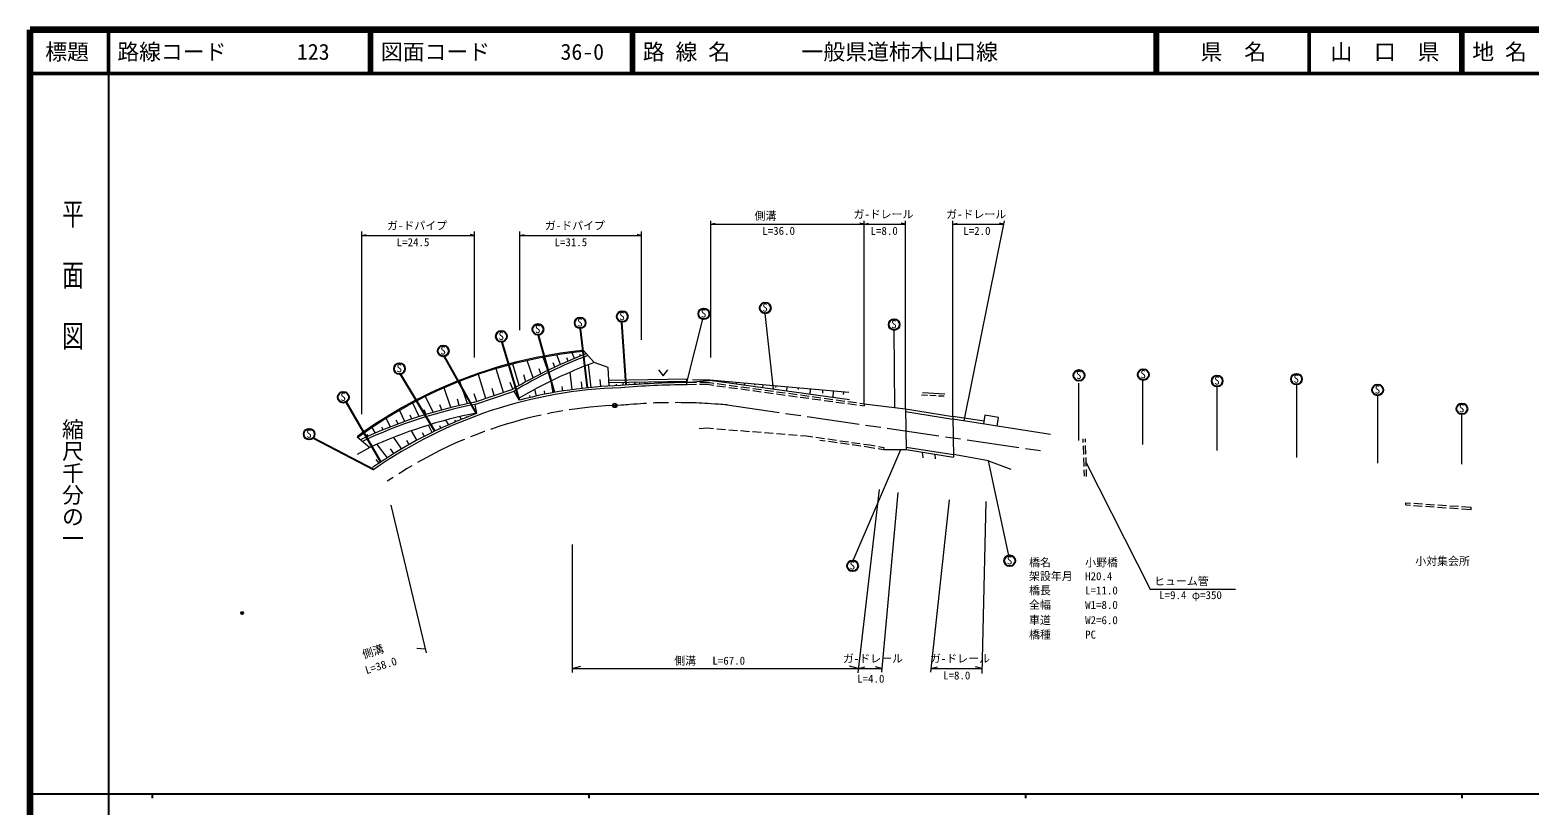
# Model space of a CAD drawing. Units: millimetres on the paper, with parts at other scales. Extents: x 40 to 680, y 20 to 380.
# Drawn here: x 40 to 383.6, y 202.4 to 380 of the extents above; entities that cross this region are included whole.
import ezdxf
from ezdxf.enums import TextEntityAlignment as Align

# ---------------------------------------------------------------- set-up
doc = ezdxf.new("R2010")
doc.units = ezdxf.units.MM
doc.header["$PDMODE"] = 32
doc.header["$PDSIZE"] = 0.5
doc.linetypes.add('CHAIN', pattern=[18.5, 12, -1.5, 3.5, -1.5])
for name, color, linetype, lineweight in [('M-BGD', 7, 'Continuous', 13), ('M-BMK', 2, 'CHAIN', 13), ('M-BMK-SRVR', 3, 'Continuous', 13), ('M-STR-HTXT', 7, 'Continuous', 13), ('M-STR-STR1', 1, 'Continuous', 13), ('M-TTL', 2, 'Continuous', 140), ('M-TTL-BAND', 7, 'Continuous', 25), ('M-TTL-LINE', 7, 'Continuous', 50)]:
    doc.layers.add(name, color=color, linetype=linetype, lineweight=lineweight)
doc.layers.add('M-OTRS', color=6, linetype='Continuous')
doc.layers.add('M-TTL-TXT', color=7, linetype='Continuous')
doc.styles.add('@ＭＳ ゴシック', font='')
doc.styles.add('ＭＳ ゴシック', font='')
doc.styles.get('@ＭＳ ゴシック').set_extended_font_data('@MS Gothic')
doc.styles.get('ＭＳ ゴシック').set_extended_font_data('MS Gothic')

msp = doc.modelspace()

# ---------------------------------------------------------------- linework, layer by layer
at = {"layer": 'M-BGD', "lineweight": 25}
for p, q in [((176.582, 298.616), (175.603, 313.045)), ((160.158, 296.95), (156.453, 310.089)), ((167.729, 298.009), (166.093, 311.546)), ((152.149, 295.205), (148.142, 308.504)), ((142.314, 292.135), (134.947, 305.205)), ((132.702, 288.056), (124.884, 301.154)), ((112.402, 294.755), (120.352, 281.005)), ((104.872, 286.538), (118.734, 279.3))]:
    msp.add_line(p, q, dxfattribs=at)
at = {"layer": 'M-BGD'}
for p, q in [((190.446, 299.227), (194.131, 313.727)), ((210.287, 297.723), (208.411, 315.058)), ((238.117, 293.479), (237.984, 311.238)), ((164.734, 304.73), (164.208, 306.029)), ((169.197, 303.793), (166.774, 306.558)), ((148.446, 296.951), (146.78, 302.391)), ((152.022, 298.51), (150.576, 303.452)), ((155.258, 300.288), (153.881, 304.251)), ((157.048, 301.213), (156.624, 302.373)), ((158.651, 302.005), (157.545, 305.005)), ((160.231, 302.756), (159.852, 303.715)), ((161.542, 303.355), (160.706, 305.546)), ((163.247, 304.104), (162.936, 304.857)), ((166.098, 305.281), (165.954, 305.66)), ((168.512, 298.087), (167.952, 303.322)), ((172.431, 302.668), (169.197, 303.793)), ((172.691, 298.402), (172.431, 302.668)), ((140.191, 294.353), (138.477, 299.514)), ((144.453, 295.589), (142.709, 301.078)), ((150.612, 297.69), (150.027, 299.231)), ((153.605, 299.398), (153.14, 301.002)), ((159.313, 299.547), (159.741, 296.875)), ((164.174, 297.582), (163.748, 301.597)), ((166.476, 297.873), (166.308, 299.368)), ((170.748, 298.277), (170.611, 299.92)), ((190.425, 299.98), (172.615, 299.652)), ((190.434, 299.48), (172.646, 299.153)), ((175.792, 299.211), (175.813, 298.555)), ((178.555, 299.261), (178.571, 298.751)), ((179.685, 298.822), (179.677, 299.04)), ((180.781, 299.302), (180.802, 298.887)), ((182.092, 298.956), (182.08, 299.125)), ((183.351, 299.35), (183.37, 299.017)), ((183.985, 302.164), (185.035, 300.764)), ((184.66, 299.072), (184.653, 299.199)), ((185.035, 300.764), (186.085, 302.164)), ((185.752, 299.394), (185.769, 299.114)), ((186.959, 299.153), (186.957, 299.263)), ((187.979, 299.435), (187.978, 299.182)), ((189.246, 299.212), (189.25, 299.314)), ((190.461, 298.728), (190.425, 299.98)), ((190.446, 299.227), (195.711, 299.722)), ((192.67, 299.227), (190.446, 299.227)), ((195.711, 299.722), (191.791, 299.867)), ((195.643, 299.227), (193.42, 299.227)), ((195.643, 299.227), (196.653, 299.088)), ((195.711, 299.722), (227.711, 295.334)), ((227.557, 296.918), (195.711, 299.722)), ((197.396, 298.987), (199.377, 298.715)), ((201.778, 299.188), (201.761, 299.014)), ((203.631, 299.025), (203.579, 298.643)), ((280.22, 285.93), (280.22, 299.054)), ((294.939, 285.019), (294.939, 299.735)), ((132.378, 292.393), (130.626, 296.035)), ((136.395, 293.476), (134.875, 298.014)), ((142.325, 294.863), (141.773, 296.66)), ((141.792, 294.681), (150.612, 297.69)), ((141.893, 294.192), (150.875, 297.265)), ((146.351, 296.236), (145.886, 297.831)), ((152.149, 295.205), (150.875, 297.265)), ((154.557, 295.799), (154.484, 296.245)), ((155.985, 296.122), (155.666, 297.673)), ((157.956, 296.535), (157.835, 297.292)), ((162.072, 297.271), (161.929, 298.283)), ((174.364, 298.481), (174.354, 298.812)), ((177.292, 298.664), (177.274, 298.913)), ((192.643, 298.729), (190.461, 298.728)), ((195.575, 298.732), (193.393, 298.73)), ((195.575, 298.732), (196.624, 298.588)), ((197.367, 298.486), (199.349, 298.214)), ((200.092, 298.112), (202.073, 297.84)), ((200.12, 298.613), (202.102, 298.341)), ((202.816, 297.738), (204.798, 297.467)), ((202.845, 298.239), (204.826, 297.968)), ((205.541, 297.365), (207.522, 297.093)), ((205.569, 297.866), (207.551, 297.594)), ((205.95, 298.821), (205.933, 298.634)), ((207.83, 298.655), (207.778, 298.067)), ((208.265, 296.991), (210.247, 296.72)), ((208.294, 297.492), (210.275, 297.22)), ((210.818, 298.392), (210.791, 298.077)), ((210.99, 296.618), (212.971, 296.346)), ((211.018, 297.118), (213, 296.847)), ((213.378, 298.166), (213.302, 297.31)), ((213.714, 296.244), (215.696, 295.972)), ((213.743, 296.745), (215.724, 296.473)), ((215.961, 297.939), (215.931, 297.601)), ((216.439, 295.87), (218.42, 295.599)), ((216.467, 296.371), (218.449, 296.099)), ((218.734, 297.695), (218.636, 296.578)), ((219.163, 295.497), (221.145, 295.225)), ((219.192, 295.998), (221.173, 295.726)), ((221.567, 297.445), (221.51, 296.802)), ((221.916, 295.624), (223.898, 295.352)), ((223.992, 297.232), (223.871, 295.86)), ((226.32, 297.027), (226.27, 296.459)), ((244.238, 296.4), (245.586, 296.331)), ((244.438, 296.943), (249.521, 296.657)), ((246.085, 296.306), (247.583, 296.229)), ((248.083, 296.204), (249.431, 296.135)), ((311.904, 283.605), (311.904, 298.321)), ((330.154, 282.063), (330.154, 298.642)), ((348.726, 280.777), (348.726, 296.2)), ((125.873, 290.293), (124.673, 292.854)), ((129.165, 291.411), (127.672, 294.518)), ((130.785, 291.92), (130.29, 292.943)), ((134.349, 292.945), (133.908, 294.114)), ((138.339, 293.942), (137.935, 295.371)), ((141.893, 294.192), (142.314, 292.135)), ((221.888, 295.123), (223.869, 294.851)), ((224.612, 294.75), (226.594, 294.478)), ((224.641, 295.25), (226.622, 294.979)), ((227.337, 294.376), (229.318, 294.104)), ((227.365, 294.877), (229.347, 294.605)), ((230.061, 294.002), (231.111, 293.858)), ((230.09, 294.503), (231.1, 294.365)), ((231.1, 294.365), (231.111, 293.858)), ((231.1, 294.365), (240.527, 293.175)), ((119.139, 287.639), (118.407, 288.937)), ((120.88, 288.374), (120.579, 289.002)), ((122.544, 289.044), (121.563, 290.987)), ((124.302, 289.718), (123.892, 290.582)), ((127.489, 290.856), (127.053, 291.744)), ((132.143, 287.784), (131.256, 289.449)), ((134.146, 288.742), (133.849, 289.322)), ((135.904, 289.541), (135.28, 290.606)), ((137.507, 290.236), (137.302, 290.559)), ((138.834, 290.788), (138.461, 291.404)), ((140.056, 291.277), (139.934, 291.465)), ((193.3, 288.69), (195.213, 288.805)), ((195.213, 288.805), (196.559, 288.696)), ((197.307, 288.635), (199.3, 288.474)), ((258.533, 290.331), (251.392, 291.459)), ((273.762, 287.318), (251.403, 290.85)), ((258.755, 291.703), (258.437, 289.739)), ((261.836, 291.229), (258.755, 291.703)), ((261.545, 289.248), (261.836, 291.229)), ((368.004, 280.52), (368.004, 291.895)), ((114.908, 286.777), (117.839, 284.323)), ((117.445, 286.891), (117.23, 287.309)), ((123.289, 286.65), (125.065, 283.96)), ((126.891, 285.014), (126.296, 285.901)), ((127.279, 288.138), (128.597, 285.956)), ((130.361, 286.886), (129.923, 287.672)), ((200.048, 288.414), (202.041, 288.253)), ((202.789, 288.192), (204.783, 288.031)), ((205.53, 287.971), (207.524, 287.809)), ((208.271, 287.749), (210.265, 287.588)), ((211.012, 287.527), (213.006, 287.366)), ((213.753, 287.306), (215.747, 287.145)), ((216.494, 287.084), (217.84, 286.975)), ((217.84, 286.975), (219.296, 286.77)), ((220.039, 286.665), (222.019, 286.385)), ((220.934, 286.033), (222.165, 285.859)), ((222.762, 286.28), (224.742, 286)), ((222.908, 285.754), (224.888, 285.474)), ((225.485, 285.895), (227.465, 285.615)), ((225.631, 285.369), (227.611, 285.089)), ((228.208, 285.51), (230.188, 285.23)), ((281.175, 286.347), (281.205, 285.475)), ((281.677, 286.303), (281.703, 285.532)), ((117.839, 284.323), (114.974, 282.69)), ((119.461, 285.052), (121.851, 281.983)), ((123.373, 282.939), (122.611, 283.987)), ((228.354, 284.984), (230.334, 284.704)), ((230.931, 285.125), (232.387, 284.919)), ((231.077, 284.599), (232.309, 284.425)), ((232.309, 284.425), (233.552, 284.207)), ((232.387, 284.919), (233.634, 284.7)), ((234.29, 284.077), (235.534, 283.858)), ((234.373, 284.57), (235.62, 284.351)), ((235.62, 284.351), (235.534, 283.858)), ((235.534, 283.858), (240.694, 283.834)), ((244.607, 281.982), (244.451, 283.241)), ((247.387, 281.697), (247.361, 282.781)), ((259.531, 281.283), (251.548, 282.727)), ((281.231, 284.725), (281.299, 282.727)), ((281.325, 281.977), (281.393, 279.978)), ((281.729, 284.782), (281.797, 282.783)), ((281.823, 282.034), (281.891, 280.035)), ((119.998, 280.769), (119.298, 281.617)), ((259.531, 281.283), (264.708, 279.342)), ((281.418, 279.229), (281.47, 277.729)), ((281.917, 279.285), (281.971, 277.687)), ((355.143, 271.165), (355.177, 271.664)), ((355.177, 271.664), (356.224, 271.593)), ((356.972, 271.543), (358.968, 271.408)), ((355.169, 271.163), (356.19, 271.094)), ((356.939, 271.044), (358.934, 270.909)), ((359.683, 270.858), (361.678, 270.724)), ((359.716, 271.357), (361.712, 271.223)), ((362.426, 270.673), (364.422, 270.538)), ((362.46, 271.172), (364.455, 271.037)), ((365.17, 270.488), (367.165, 270.353)), ((365.204, 270.987), (367.199, 270.852)), ((367.914, 270.302), (370.118, 270.153)), ((367.947, 270.801), (370.151, 270.652)), ((370.118, 270.153), (370.151, 270.652))]:
    msp.add_line(p, q, dxfattribs=at)
at = {"layer": 'M-BGD', "lineweight": 25}
for centre in [(194.349, 314.958), (208.423, 316.308), (166.027, 312.887), (175.666, 314.344), (237.954, 312.488), (147.991, 309.803), (156.345, 311.388), (134.667, 306.461), (124.642, 302.391), (280.286, 300.855), (295.023, 301.026), (311.945, 299.569), (330.11, 299.998), (111.77, 295.834), (348.703, 297.513), (367.996, 293.2), (103.951, 287.384), (228.429, 257.214), (264.432, 258.371)]:
    msp.add_circle(centre, 1.25, dxfattribs=at)
at = {"layer": 'M-BGD'}
for centre, radius, start, end in [((176.687, 202.679), 104.35, 95.45066, 126.30133), ((176.687, 202.679), 104.1, 95.35142, 126.26761), ((206.738, 202.783), 110.261, 110.88139, 120.59881), ((206.738, 202.783), 109.761, 110.78455, 120.59366), ((206.738, 202.783), 107.761, 110.38756, 120.57258), ((193.059, 82.091), 217.152, 90.68946, 94.69491), ((178.501, 193.497), 104.566, 91.74039, 124.85943), ((178.498, 193.503), 105.059, 91.75201, 104.52467), ((193.191, 79.54), 219.204, 90.71373, 94.67502), ((163.441, 185.088), 111.711, 101.17432, 115.28749), ((163.441, 185.088), 111.211, 101.17246, 115.1685), ((163.441, 185.088), 109.211, 101.16487, 114.68043), ((178.498, 193.503), 105.059, 110.14566, 124.85998)]:
    msp.add_arc(centre, radius, start, end, dxfattribs=at)
at = {"layer": 'M-BMK'}
msp.add_line((199.735, 294.082), (272.57, 283.457), dxfattribs=at)
msp.add_arc((178.501, 193.497), 100.566, 91.74039, 124.2961, dxfattribs=at)
msp.add_open_spline([(199.735, 294.082), (193.961, 294.498), (192.302, 294.619), (187.531, 294.603), (182.806, 294.588), (181.163, 294.462), (175.446, 294.017)], degree=3, knots=[0, 0, 0, 0, 1, 1, 1, 2, 2, 2, 2], dxfattribs=at)
at = {"layer": 'M-BMK-SRVR'}
msp.add_circle((173.935, 293.96), 0.5, dxfattribs=at)
msp.add_point((173.935, 293.96), dxfattribs=at)
at = {"layer": 'M-OTRS'}
msp.add_point((88.603, 246.384), dxfattribs=at)
at = {"layer": 'M-STR-HTXT'}
for p, q in [((116.035, 291.979), (116.035, 333.863)), ((141.844, 304.937), (141.844, 333.863)), ((152.183, 311.192), (152.183, 333.863)), ((180.048, 308.975), (180.048, 333.863)), ((195.965, 304.937), (195.965, 336.249)), ((195.965, 335.502), (196.965, 335.752)), ((195.965, 335.502), (231.1, 335.502)), ((231.1, 335.502), (230.1, 335.752)), ((231.1, 294.365), (231.1, 336.249)), ((231.1, 335.502), (232.1, 335.752)), ((231.1, 335.502), (240.527, 335.502)), ((240.527, 335.502), (239.527, 335.752)), ((240.527, 293.175), (240.527, 336.249)), ((251.392, 291.459), (251.392, 336.249)), ((251.392, 335.502), (252.392, 335.752)), ((251.392, 335.502), (263.044, 335.502)), ((254.025, 290.436), (263.194, 336.249)), ((263.044, 335.502), (262.044, 335.752)), ((116.035, 332.899), (117.035, 333.149)), ((116.035, 332.899), (141.844, 332.899)), ((141.844, 332.899), (140.844, 333.149)), ((152.183, 332.899), (153.183, 333.149)), ((152.183, 332.899), (180.048, 332.899)), ((180.048, 332.899), (179.048, 333.149)), ((228.556, 258.458), (239.468, 283.84)), ((264.218, 259.603), (259.531, 281.283)), ((281.859, 280.981), (296.608, 251.869)), ((234.486, 274.715), (229.603, 232.696)), ((238.8, 273.989), (235.057, 232.823)), ((250.514, 272.327), (246.295, 232.823)), ((258.929, 271.993), (258.035, 232.557)), ((122.686, 271.108), (130.719, 237.242)), ((164.199, 262.077), (164.199, 232.785)), ((296.608, 251.869), (316.151, 251.869)), ((128.614, 238.366), (130.489, 238.213)), ((164.199, 233.702), (166.199, 234.202)), ((164.199, 233.702), (229.719, 233.702)), ((229.719, 233.702), (227.719, 234.202)), ((229.719, 233.702), (231.219, 234.077)), ((229.719, 233.702), (235.145, 233.702)), ((235.145, 233.702), (233.645, 234.077)), ((246.389, 233.702), (247.889, 234.077)), ((246.389, 233.702), (258.061, 233.702)), ((258.061, 233.702), (256.561, 234.077))]:
    msp.add_line(p, q, dxfattribs=at)
at = {"layer": 'M-STR-STR1'}
for p, q in [((240.527, 293.175), (251.392, 291.459)), ((240.527, 293.175), (240.694, 283.834)), ((240.538, 292.566), (251.403, 290.85)), ((251.392, 291.459), (251.559, 282.118)), ((240.683, 284.443), (251.548, 282.727)), ((240.694, 283.834), (251.559, 282.118))]:
    msp.add_line(p, q, dxfattribs=at)
at = {"layer": 'M-TTL'}
for p, q in [((40, 380), (40, 20)), ((680, 380), (40, 380))]:
    msp.add_line(p, q, dxfattribs=at)
at = {"layer": 'M-TTL-BAND'}
for p, q in [((58, 370), (58, 20)), ((40, 205), (579, 205)), ((68, 205), (68, 204)), ((168, 205), (168, 204)), ((268, 205), (268, 204)), ((368, 205), (368, 204))]:
    msp.add_line(p, q, dxfattribs=at)
at = {"layer": 'M-TTL-LINE'}
for p, q in [((58, 380), (58, 370)), ((117.75, 380), (117.75, 370)), ((118.25, 380), (118.25, 370)), ((177.75, 380), (177.75, 370)), ((178.25, 380), (178.25, 370)), ((297.75, 380), (297.75, 370)), ((298.25, 380), (298.25, 370)), ((333, 380), (333, 370)), ((367.75, 380), (367.75, 370)), ((368.25, 380), (368.25, 370)), ((40, 370), (680, 370))]:
    msp.add_line(p, q, dxfattribs=at)

# ---------------------------------------------------------------- texts
at = {"layer": 'M-BGD', "style": 'ＭＳ ゴシック'}
for s, p in [('S', (207.744, 314.934)), ('S', (165.348, 311.514)), ('S', (174.988, 312.97)), ('S', (193.671, 313.585)), ('S', (237.276, 311.114)), ('S', (147.312, 308.429)), ('S', (155.666, 310.014)), ('S', (133.989, 305.087)), ('S', (123.964, 301.017)), ('S', (279.607, 299.481)), ('S', (294.344, 299.653)), ('S', (311.267, 298.196)), ('S', (329.431, 298.624)), ('S', (111.091, 294.46)), ('S', (348.024, 296.14)), ('S', (367.317, 291.827)), ('S', (103.273, 286.01)), ('S', (227.75, 255.841)), ('S', (263.753, 256.997)), ('小対集会所', (357.322, 256.822))]:
    msp.add_text(s, height=1.833, dxfattribs=at).set_placement(p, align=Align.BOTTOM_LEFT)
at = {"layer": 'M-STR-HTXT', "style": 'ＭＳ ゴシック'}
for s, p in [('側溝', (205.969, 335.94)), ('ガ-ドレール', (228.621, 336.301)), ('ガ-ドレール', (249.87, 336.301)), ('ガ-ドパイプ', (121.794, 333.699)), ('ガ-ドパイプ', (157.941, 333.699)), ('L=36.0', (207.75, 332.509)), ('L=8.0', (232.544, 332.509)), ('L=2.0', (253.793, 332.509)), ('L=24.5', (124.003, 329.906)), ('L=31.5', (160.15, 329.906)), ('ヒューム管', (297.5, 252.217)), ('L=9.4 φ=350', (298.658, 249.038)), ('ガ-ドレール', (226.219, 234.501)), ('ガ-ドレール', (246.14, 234.501)), ('側溝   L=67.0', (187.577, 234.016)), ('L=4.0', (229.486, 229.895)), ('L=8.0', (249.164, 230.623))]:
    msp.add_text(s, height=1.833, dxfattribs=at).set_placement(p, align=Align.BOTTOM_LEFT)
for s, p in [('側溝', (116.624, 235.421)), ('L=38.0', (117.254, 231.842))]:
    msp.add_text(s, height=1.833, rotation=17.435, dxfattribs=at).set_placement(p, align=Align.BOTTOM_LEFT)
at = {"layer": 'M-STR-STR1', "style": 'ＭＳ ゴシック'}
for s, p in [('橋名', (268.846, 256.508)), ('小野橋', (281.699, 256.508)), ('架設年月', (268.846, 253.375)), ('H20.4', (281.699, 253.375)), ('橋長', (268.846, 250.112)), ('L=11.0', (281.699, 250.112)), ('全幅', (268.846, 246.799)), ('W1=8.0', (281.699, 246.799)), ('車道', (268.846, 243.3)), ('W2=6.0', (281.699, 243.3)), ('橋種', (268.846, 239.987)), ('PC', (281.699, 239.987))]:
    msp.add_text(s, height=1.833, dxfattribs=at).set_placement(p, align=Align.BOTTOM_LEFT)
at = {"layer": 'M-TTL-BAND', "style": '@ＭＳ ゴシック', "width": 1.4}
msp.add_text('平  面  図', height=3.666, rotation=270, dxfattribs=at).set_placement((49.777, 306.475), align=Align.MIDDLE_RIGHT)
at = {"layer": 'M-TTL-BAND', "style": '@ＭＳ ゴシック'}
msp.add_text('縮尺千分の一', height=3.666, rotation=270, dxfattribs=at).set_placement((49.777, 261.03), align=Align.MIDDLE_RIGHT)
at = {"layer": 'M-TTL-TXT', "style": 'ＭＳ ゴシック'}
for s, p in [('標題', (48.5, 375)), ('県\u3000名', (315.625, 375)), ('山\u3000口\u3000県', (350.375, 375))]:
    msp.add_text(s, height=3.666, dxfattribs=at).set_placement(p, align=Align.MIDDLE_CENTER)
for s, p in [('路線コード', (60, 375)), ('123', (101.142, 375)), ('図面コード', (120.38, 375)), ('36-0', (161.521, 375)), ('路 線 名', (180.38, 375)), ('一般県道柿木山口線', (216.734, 375)), ('地 名', (370.38, 375))]:
    msp.add_text(s, height=3.666, dxfattribs=at).set_placement(p, align=Align.MIDDLE_LEFT)

doc.saveas('drawing.dxf')
